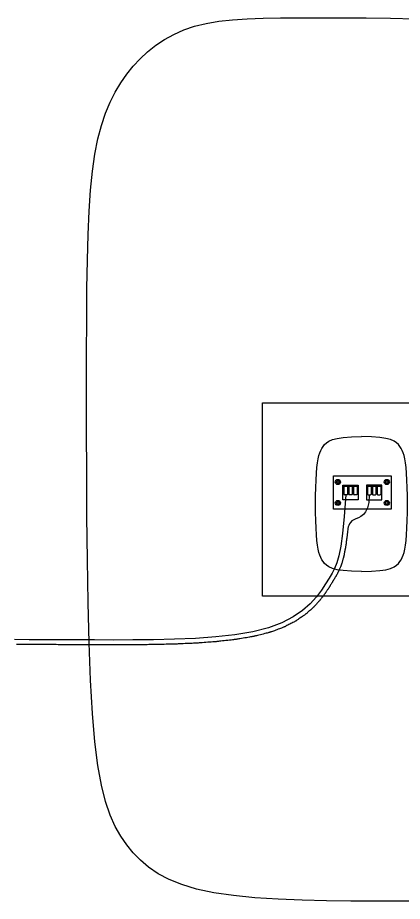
# Model space of a CAD drawing. Header units: millimetres. Extents: x -5041 to 86409, y -5695 to 67109.
# Drawn here: x 45920 to 55135, y 45911 to 67109 of the extents above; entities that cross this region are included whole.
import ezdxf

# ---------------------------------------------------------------- set-up
doc = ezdxf.new("R2010")
doc.units = ezdxf.units.MM
doc.layers.add('Line_RIGHT', color=1, linetype='Continuous')

# ---------------------------------------------------------------- blocks, each defined once
blk = doc.blocks.new('ligadores- FIJI 6')
for p, q in [((-136.6, 159.6), (-28.4, 159.6)), ((-103.1, 159.6), (-128.2, 159.6)), ((-128.2, 159.6), (-128.2, 101.4)), ((-103.1, 159.6), (-103.1, 101.4)), ((-101.9, 159.6), (-101.9, 110.9)), ((-97, 159.6), (-101.9, 159.6)), ((-97, 159.6), (-97, 110.9)), ((-70, 159.6), (-95, 159.6)), ((-95, 159.6), (-95, 101.4)), ((-70, 159.6), (-70, 101.4)), ((-68, 159.6), (-68, 110.9)), ((-63, 159.6), (-68, 159.6)), ((-63, 159.6), (-63, 110.9)), ((-36, 159.6), (-61, 159.6)), ((-61, 159.6), (-61, 101.4)), ((-36, 159.6), (-36, 101.4)), ((136.6, 159.6), (28.4, 159.6)), ((36, 159.6), (61, 159.6)), ((36, 159.6), (36, 101.4)), ((61, 159.6), (61, 101.4)), ((63, 159.6), (63, 110.9)), ((63, 159.6), (68, 159.6)), ((68, 159.6), (68, 110.9)), ((70, 159.6), (95, 159.6)), ((70, 159.6), (70, 101.4)), ((95, 159.6), (95, 101.4)), ((97, 159.6), (97, 110.9)), ((97, 159.6), (101.9, 159.6)), ((101.9, 159.6), (101.9, 110.9)), ((103.1, 159.6), (128.2, 159.6)), ((103.1, 159.6), (103.1, 101.4)), ((128.2, 159.6), (128.2, 101.4)), ((-128.2, 101.4), (-124.4, 99)), ((-106.9, 99), (-124.4, 99)), ((-103.1, 101.4), (-106.9, 99)), ((-101.9, 110.9), (-101.2, 110.1)), ((-97.7, 110.1), (-101.2, 110.1)), ((-97, 110.9), (-97.7, 110.1)), ((-95, 101.4), (-91.3, 99)), ((-73.7, 99), (-91.3, 99)), ((-70, 101.4), (-73.7, 99)), ((-68, 110.9), (-67.3, 110.1)), ((-63.8, 110.1), (-67.3, 110.1)), ((-63, 110.9), (-63.8, 110.1)), ((-61, 101.4), (-57.3, 99)), ((-39.8, 99), (-57.3, 99)), ((-36, 101.4), (-39.8, 99)), ((36, 101.4), (39.8, 99)), ((39.8, 99), (57.3, 99)), ((61, 101.4), (57.3, 99)), ((63, 110.9), (63.8, 110.1)), ((63.8, 110.1), (67.3, 110.1)), ((68, 110.9), (67.3, 110.1)), ((70, 101.4), (73.7, 99)), ((73.7, 99), (91.3, 99)), ((95, 101.4), (91.3, 99)), ((97, 110.9), (97.7, 110.1)), ((97.7, 110.1), (101.2, 110.1)), ((101.9, 110.9), (101.2, 110.1)), ((103.1, 101.4), (106.9, 99)), ((106.9, 99), (124.4, 99)), ((128.2, 101.4), (124.4, 99))]:
    blk.add_line(p, q)
for points in [[(-201.7, 231.2), (201.7, 231.2), (201.7, 0), (-201.7, 0)], [(-136.6, 166.1), (-28.4, 166.1), (-28.4, 65.1), (-136.6, 65.1)], [(136.6, 166.1), (28.4, 166.1), (28.4, 65.1), (136.6, 65.1)]]:
    blk.add_lwpolyline(points, close=True)
for points in [[(-174.5, 184.9), (-182.1, 184.9), (-182.1, 192.5), (-174.5, 192.5)], [(-174.5, 192.5), (-174.5, 200.1), (-166.9, 200.1), (-166.9, 192.5)], [(-166.9, 192.5), (-159.4, 192.5), (-159.4, 184.9), (-166.9, 184.9)], [(166.9, 192.5), (159.4, 192.5), (159.4, 184.9), (166.9, 184.9)], [(174.5, 192.5), (174.5, 200.1), (166.9, 200.1), (166.9, 192.5)], [(174.5, 184.9), (182.1, 184.9), (182.1, 192.5), (174.5, 192.5)], [(-166.9, 184.9), (-166.9, 177.4), (-174.5, 177.4), (-174.5, 184.9)], [(166.9, 184.9), (166.9, 177.4), (174.5, 177.4), (174.5, 184.9)], [(-174.5, 46.3), (-182.1, 46.3), (-182.1, 38.7), (-174.5, 38.7)], [(-166.9, 46.3), (-166.9, 53.8), (-174.5, 53.8), (-174.5, 46.3)], [(-174.5, 38.7), (-174.5, 31.2), (-166.9, 31.2), (-166.9, 38.7)], [(-166.9, 38.7), (-159.4, 38.7), (-159.4, 46.3), (-166.9, 46.3)], [(166.9, 38.7), (159.4, 38.7), (159.4, 46.3), (166.9, 46.3)], [(166.9, 46.3), (166.9, 53.8), (174.5, 53.8), (174.5, 46.3)], [(174.5, 38.7), (174.5, 31.2), (166.9, 31.2), (166.9, 38.7)], [(174.5, 46.3), (182.1, 46.3), (182.1, 38.7), (174.5, 38.7)]]:
    blk.add_lwpolyline(points)
for centre in [(-170.7, 188.7), (170.7, 188.7), (-170.7, 42.5), (170.7, 42.5)]:
    blk.add_circle(centre, 17.9)
blk = doc.blocks.new('Fiji 6- costas')
for points in [[(6421, -2079), (6402, -3754), (6348, -5100), (6263, -6160), (6151, -6977), (6018, -7595), (5867, -8056), (5703, -8405), (5530, -8685), (5352, -8932), (5168, -9153), (4976, -9350), (4774, -9523), (4560, -9674), (4333, -9803), (4091, -9910), (3832, -9998), (3554, -10066), (3254, -10118), (2929, -10155), (2576, -10179), (2192, -10194), (1774, -10202), (1319, -10205), (824, -10205), (289, -10205), (-276, -10202), (-858, -10194), (-1443, -10179), (-2019, -10155), (-2573, -10118), (-3090, -10066), (-3559, -9998), (-3970, -9911), (-4325, -9805), (-4630, -9682), (-4893, -9543), (-5120, -9389), (-5317, -9221), (-5489, -9040), (-5645, -8847), (-5789, -8640), (-5921, -8408), (-6043, -8137), (-6152, -7813), (-6249, -7421), (-6334, -6948), (-6406, -6378), (-6466, -5699), (-6512, -4902), (-6547, -4005), (-6572, -3035), (-6589, -2016), (-6599, -974), (-6605, 67), (-6607, 1081), (-6607, 2042), (-6607, 2932), (-6605, 3747), (-6599, 4493), (-6589, 5174), (-6572, 5792), (-6547, 6351), (-6512, 6856), (-6466, 7311), (-6406, 7718), (-6334, 8083), (-6249, 8410), (-6152, 8704), (-6043, 8969), (-5921, 9209), (-5789, 9429), (-5645, 9634), (-5490, 9828), (-5324, 10009), (-5144, 10177), (-4951, 10331), (-4742, 10470), (-4518, 10593), (-4277, 10699), (-4018, 10786), (-3740, 10854), (-3439, 10906), (-3114, 10942), (-2761, 10967), (-2377, 10982), (-1960, 10990), (-1505, 10992), (-1010, 10993), (-475, 10992), (90, 10990), (672, 10982), (1257, 10967), (1833, 10942), (2387, 10906), (2905, 10854), (3374, 10786), (3784, 10698), (4140, 10591), (4448, 10462), (4716, 10311), (4951, 10138), (5160, 9941), (5351, 9719), (5530, 9473), (5703, 9184), (5867, 8767), (6018, 8122), (6151, 7147), (6263, 5740), (6348, 3802), (6402, 1229), (6421, -2079)], [(-20, -2292), (-263, -2287), (-456, -2272), (-606, -2249), (-719, -2219), (-802, -2183), (-862, -2143), (-906, -2100), (-940, -2055), (-970, -2010), (-997, -1961), (-1021, -1905), (-1043, -1839), (-1061, -1761), (-1077, -1665), (-1090, -1551), (-1101, -1413), (-1110, -1251), (-1116, -1070), (-1119, -875), (-1121, -674), (-1119, -474), (-1116, -279), (-1110, -98), (-1101, 64), (-1090, 202), (-1077, 317), (-1061, 412), (-1043, 490), (-1021, 556), (-997, 612), (-970, 661), (-940, 706), (-906, 751), (-862, 794), (-802, 834), (-719, 870), (-606, 900), (-456, 923), (-263, 938), (-20, 943)], [(-20, -2292), (223, -2287), (416, -2272), (565, -2249), (678, -2219), (762, -2183), (822, -2143), (866, -2100), (900, -2055), (930, -2010), (957, -1961), (981, -1905), (1002, -1839), (1021, -1761), (1037, -1665), (1050, -1551), (1061, -1413), (1069, -1251), (1075, -1070), (1079, -875), (1080, -674), (1079, -474), (1075, -279), (1069, -98), (1061, 64), (1050, 202), (1037, 317), (1021, 412), (1002, 490), (981, 556), (957, 612), (930, 661), (900, 706), (866, 751), (822, 794), (762, 834), (678, 870), (565, 900), (416, 923), (223, 938), (-20, 943)]]:
    blk.add_lwpolyline(points)
blk.add_lwpolyline([(-2391, 1756), (2351, 1756), (2351, -2885), (-2391, -2885)], close=True)
at = {"xscale": 3.433652804033575, "yscale": 3.433652804033575, "zscale": 3.433652804033575}
blk.add_blockref('ligadores- FIJI 6', (0, -794), dxfattribs=at)

msp = doc.modelspace()

# ---------------------------------------------------------------- linework, layer by layer
at = {"layer": 'Line_RIGHT', "color": 1, "lineweight": 30}
msp.add_lwpolyline([(53780.887, 55662.331), (53742.067, 55141.964), (53702.867, 54738.499), (53661.873, 54432.132), (53617.671, 54203.055), (53568.846, 54031.463), (53513.983, 53897.55), (53451.669, 53781.51), (53380.49, 53663.536), (53298.264, 53528.121), (53199.745, 53376.959), (53078.923, 53216.038), (52929.783, 53051.349), (52746.314, 52888.884), (52522.504, 52734.632), (52252.34, 52594.585), (51929.81, 52474.733), (51551.757, 52379.54), (51126.443, 52307.362), (50664.985, 52255.03), (50178.502, 52219.373), (49678.11, 52197.22), (49174.927, 52185.402), (48680.071, 52180.749), (48204.658, 52180.09), (47757.317, 52180.746), (47336.717, 52182.013), (46939.038, 52183.673), (46560.459, 52185.513), (46197.162, 52187.318), (45845.324, 52188.873)], dxfattribs=at)
at = {"layer": 'Line_RIGHT', "color": 7, "lineweight": 30}
msp.add_lwpolyline([(54344.5, 55653.732), (54331.643, 55481.782), (54300.979, 55351.633), (54256.574, 55256.42), (54202.491, 55189.28), (54142.796, 55143.351), (54081.555, 55111.767), (54022.832, 55087.667), (53970.692, 55064.187), (53928.313, 55035.867), (53895.328, 55002.864), (53870.48, 54966.737), (53852.514, 54929.048), (53840.175, 54891.357), (53832.207, 54855.224), (53827.355, 54822.21), (53824.363, 54793.874), (53822.16, 54771.289), (53820.407, 54753.574), (53818.95, 54739.357), (53817.633, 54727.269), (53816.302, 54715.94), (53814.803, 54703.999), (53812.979, 54690.076), (53810.678, 54672.801), (53807.796, 54651.228), (53804.437, 54626.109), (53800.76, 54598.62), (53796.921, 54569.936), (53793.078, 54541.233), (53789.387, 54513.687), (53786.005, 54488.474), (53783.09, 54466.769), (53780.746, 54449.383), (53778.863, 54435.66), (53777.28, 54424.582), (53775.833, 54415.128), (53774.362, 54406.278), (53772.704, 54397.011), (53770.696, 54386.308), (53768.176, 54373.148), (53765.037, 54356.826), (53761.39, 54337.89), (53757.401, 54317.203), (53753.237, 54295.629), (53749.063, 54274.029), (53745.045, 54253.268), (53741.349, 54234.209), (53738.142, 54217.713), (53735.533, 54204.377), (53733.406, 54193.724), (53731.587, 54185.008), (53729.906, 54177.487), (53728.188, 54170.414), (53726.261, 54163.046), (53723.953, 54154.638), (53721.091, 54144.446), (53717.561, 54131.953), (53713.482, 54117.559), (53709.032, 54101.89), (53704.39, 54085.575), (53699.733, 54069.241), (53695.239, 54053.515), (53691.086, 54039.025), (53687.452, 54026.398), (53684.454, 54016.066), (53681.968, 54007.675), (53679.806, 54000.677), (53677.784, 53994.523), (53675.714, 53988.662), (53673.411, 53982.547), (53670.688, 53975.629), (53667.361, 53967.357), (53663.305, 53957.354), (53658.655, 53945.928), (53653.605, 53933.556), (53648.352, 53920.716), (53643.091, 53907.886), (53638.02, 53895.545), (53633.334, 53884.17), (53629.229, 53874.24), (53625.833, 53866.078), (53623.006, 53859.393), (53620.538, 53853.74), (53618.221, 53848.672), (53615.846, 53843.743), (53613.204, 53838.508), (53610.085, 53832.522), (53606.282, 53825.338), (53601.659, 53816.655), (53596.369, 53806.751), (53590.642, 53796.048), (53584.704, 53784.968), (53578.784, 53773.934), (53573.109, 53763.368), (53567.908, 53753.692), (53563.408, 53745.329), (53559.757, 53738.556), (53556.786, 53733.081), (53554.244, 53728.465), (53551.883, 53724.272), (53549.452, 53720.064), (53546.703, 53715.403), (53543.385, 53709.852), (53539.25, 53702.974), (53534.133, 53694.479), (53528.222, 53684.67), (53521.787, 53673.997), (53515.102, 53662.91), (53508.437, 53651.861), (53502.066, 53641.299), (53496.26, 53631.675), (53491.291, 53623.44), (53487.336, 53616.886), (53484.193, 53611.678), (53481.56, 53607.321), (53479.141, 53603.321), (53476.635, 53599.185), (53473.744, 53594.419), (53470.169, 53588.529), (53465.61, 53581.022), (53459.872, 53571.572), (53453.169, 53560.534), (53445.818, 53548.428), (53438.136, 53535.778), (53430.44, 53523.106), (53423.047, 53510.934), (53416.274, 53499.784), (53410.438, 53490.179), (53405.745, 53482.463), (53401.962, 53476.267), (53398.742, 53471.043), (53395.74, 53466.243), (53392.61, 53461.32), (53389.008, 53455.726), (53384.588, 53448.915), (53379.005, 53440.337), (53372.033, 53429.633), (53363.924, 53417.188), (53355.052, 53403.575), (53345.788, 53389.364), (53336.505, 53375.128), (53327.575, 53361.44), (53319.371, 53348.871), (53312.265, 53337.994), (53306.499, 53329.188), (53301.793, 53322.06), (53297.735, 53316.026), (53293.913, 53310.501), (53289.918, 53304.899), (53285.337, 53298.636), (53279.759, 53291.128), (53272.773, 53281.787), (53264.112, 53270.229), (53254.082, 53256.854), (53243.133, 53242.264), (53231.716, 53227.059), (53220.28, 53211.84), (53209.276, 53197.205), (53199.154, 53183.757), (53190.365, 53172.094), (53183.199, 53162.617), (53177.314, 53154.923), (53172.21, 53148.408), (53167.386, 53142.467), (53162.34, 53136.496), (53156.572, 53129.892), (53149.581, 53122.051), (53140.867, 53112.368), (53130.103, 53100.442), (53117.666, 53086.681), (53104.108, 53071.694), (53089.98, 53056.092), (53075.834, 53040.483), (53062.222, 53025.478), (53049.696, 53011.687), (53038.806, 52999.72), (53029.912, 52989.984), (53022.592, 52982.077), (53016.232, 52975.396), (53010.219, 52969.336), (53003.937, 52963.293), (52996.773, 52956.664), (52988.112, 52948.844), (52977.34, 52939.229), (52964.058, 52927.417), (52948.728, 52913.806), (52932.027, 52898.996), (52914.634, 52883.589), (52897.225, 52868.185), (52880.478, 52853.383), (52865.071, 52839.784), (52851.68, 52827.988), (52840.745, 52818.399), (52831.753, 52810.628), (52823.949, 52804.091), (52816.583, 52798.203), (52808.902, 52792.379), (52800.153, 52786.035), (52789.585, 52778.585), (52776.444, 52769.444), (52760.242, 52758.221), (52741.543, 52745.294), (52721.178, 52731.234), (52699.973, 52716.612), (52678.757, 52702), (52658.359, 52687.968), (52639.608, 52675.087), (52623.331, 52663.929), (52610.067, 52654.879), (52599.19, 52647.577), (52589.784, 52641.477), (52580.931, 52636.035), (52571.717, 52630.703), (52561.224, 52624.936), (52548.536, 52618.189), (52532.737, 52609.915), (52513.231, 52599.748), (52490.703, 52588.03), (52466.159, 52575.283), (52440.605, 52562.028), (52415.047, 52548.786), (52390.49, 52536.079), (52367.941, 52524.428), (52348.406, 52514.355), (52332.537, 52506.212), (52319.581, 52499.683), (52308.43, 52494.282), (52297.977, 52489.525), (52287.114, 52484.925), (52274.736, 52479.997), (52259.734, 52474.257), (52241.002, 52467.219), (52217.818, 52458.553), (52191.009, 52448.554), (52161.784, 52437.672), (52131.355, 52426.355), (52100.933, 52415.053), (52071.729, 52404.217), (52044.954, 52394.296), (52021.82, 52385.739), (52003.115, 52378.854), (51987.94, 52373.378), (51974.974, 52368.906), (51962.895, 52365.031), (51950.383, 52361.349), (51936.116, 52357.454), (51918.772, 52352.941), (51897.03, 52347.405), (51870.03, 52340.567), (51838.746, 52332.662), (51804.614, 52324.049), (51769.072, 52315.09), (51733.554, 52306.145), (51699.497, 52297.576), (51668.336, 52289.743), (51641.508, 52283.008), (51619.953, 52277.618), (51602.631, 52273.366), (51588.01, 52269.933), (51574.553, 52266.999), (51560.727, 52264.245), (51544.998, 52261.352), (51525.83, 52257.999), (51501.69, 52253.867), (51471.572, 52248.736), (51436.578, 52242.782), (51398.341, 52236.284), (51358.492, 52229.516), (51318.663, 52222.756), (51280.486, 52216.281), (51245.593, 52210.366), (51215.615, 52205.288), (51191.627, 52201.238), (51172.479, 52198.062), (51156.463, 52195.521), (51141.871, 52193.374), (51126.998, 52191.383), (51110.135, 52189.306), (51089.575, 52186.906), (51063.61, 52183.941), (51031.115, 52180.246), (50993.291, 52175.949), (50951.917, 52171.253), (50908.775, 52166.358), (50865.647, 52161.466), (50824.314, 52156.781), (50786.557, 52152.502), (50754.157, 52148.833), (50728.294, 52145.912), (50707.736, 52143.633), (50690.649, 52141.824), (50675.201, 52140.316), (50659.557, 52138.938), (50641.884, 52137.52), (50620.348, 52135.892), (50593.117, 52133.883), (50558.975, 52131.376), (50519.188, 52128.456), (50475.641, 52125.262), (50430.219, 52121.931), (50384.806, 52118.602), (50341.288, 52115.414), (50301.55, 52112.503), (50267.476, 52110.008), (50240.317, 52108.025), (50218.794, 52106.485), (50200.99, 52105.274), (50184.993, 52104.281), (50168.887, 52103.393), (50150.757, 52102.499), (50128.691, 52101.486), (50100.772, 52100.242), (50065.729, 52098.688), (50024.864, 52096.877), (49980.119, 52094.895), (49933.438, 52092.828), (49886.764, 52090.761), (49842.041, 52088.782), (49801.212, 52086.975), (49766.221, 52085.428), (49738.362, 52084.2), (49716.334, 52083.25), (49698.185, 52082.514), (49681.965, 52081.924), (49665.723, 52081.415), (49647.509, 52080.921), (49625.372, 52080.375), (49597.36, 52079.712), (49562.175, 52078.884), (49521.123, 52077.919), (49476.162, 52076.862), (49429.249, 52075.76), (49382.342, 52074.658), (49337.399, 52073.603), (49296.377, 52072.64), (49261.234, 52071.815), (49233.278, 52071.162), (49211.216, 52070.66), (49193.105, 52070.279), (49177.001, 52069.986), (49160.963, 52069.749), (49143.047, 52069.535), (49121.31, 52069.314), (49093.809, 52069.052), (49059.247, 52068.727), (49018.906, 52068.347), (48974.715, 52067.931), (48928.601, 52067.497), (48882.492, 52067.063), (48838.317, 52066.648), (48798.003, 52066.269), (48763.479, 52065.945), (48736.037, 52065.688), (48714.42, 52065.494), (48696.738, 52065.351), (48681.1, 52065.251), (48665.613, 52065.181), (48648.387, 52065.132), (48627.53, 52065.094), (48601.15, 52065.056), (48567.981, 52065.01), (48529.253, 52064.956), (48486.82, 52064.897), (48442.537, 52064.835), (48398.259, 52064.774), (48355.84, 52064.715), (48317.135, 52064.661), (48283.999, 52064.615), (48257.676, 52064.579), (48236.976, 52064.553), (48220.097, 52064.538), (48205.238, 52064.533), (48190.599, 52064.538), (48174.378, 52064.553), (48154.774, 52064.579), (48129.987, 52064.615), (48098.806, 52064.661), (48062.387, 52064.714), (48022.477, 52064.773), (47980.821, 52064.834), (47939.166, 52064.895), (47899.26, 52064.954), (47862.847, 52065.007), (47831.674, 52065.053), (47806.916, 52065.09), (47787.449, 52065.12), (47771.58, 52065.147), (47757.615, 52065.175), (47743.859, 52065.208), (47728.617, 52065.25), (47710.195, 52065.304), (47686.899, 52065.374), (47657.589, 52065.462), (47623.353, 52065.565), (47585.833, 52065.678), (47546.67, 52065.796), (47507.508, 52065.914), (47469.988, 52066.027), (47435.754, 52066.13), (47406.447, 52066.218), (47383.169, 52066.288), (47364.864, 52066.344), (47349.933, 52066.392), (47336.779, 52066.437), (47323.804, 52066.486), (47309.411, 52066.543), (47292.001, 52066.614), (47269.977, 52066.706), (47242.143, 52066.822), (47208.912, 52066.962), (47171.096, 52067.121), (47129.509, 52067.298), (47084.965, 52067.489), (47038.277, 52067.692), (46990.26, 52067.903), (46941.725, 52068.12), (46893.352, 52068.34), (46845.268, 52068.562), (46797.467, 52068.787), (46749.942, 52069.013), (46702.686, 52069.24), (46655.691, 52069.468), (46608.95, 52069.696), (46562.456, 52069.924), (46516.201, 52070.152), (46470.179, 52070.378), (46424.383, 52070.603), (46378.804, 52070.827), (46333.436, 52071.048), (46288.271, 52071.266), (46243.302, 52071.482), (46198.522, 52071.693), (46153.923, 52071.901), (46109.498, 52072.105), (46065.239, 52072.304), (46021.139, 52072.497), (45977.189, 52072.686), (45933.382, 52072.868), (45889.711, 52073.043)], dxfattribs=at)

# ---------------------------------------------------------------- block references
at = {"lineweight": 100}
msp.add_blockref('Fiji 6- costas', (54177.907, 56116.433), dxfattribs=at)

doc.saveas('drawing.dxf')
